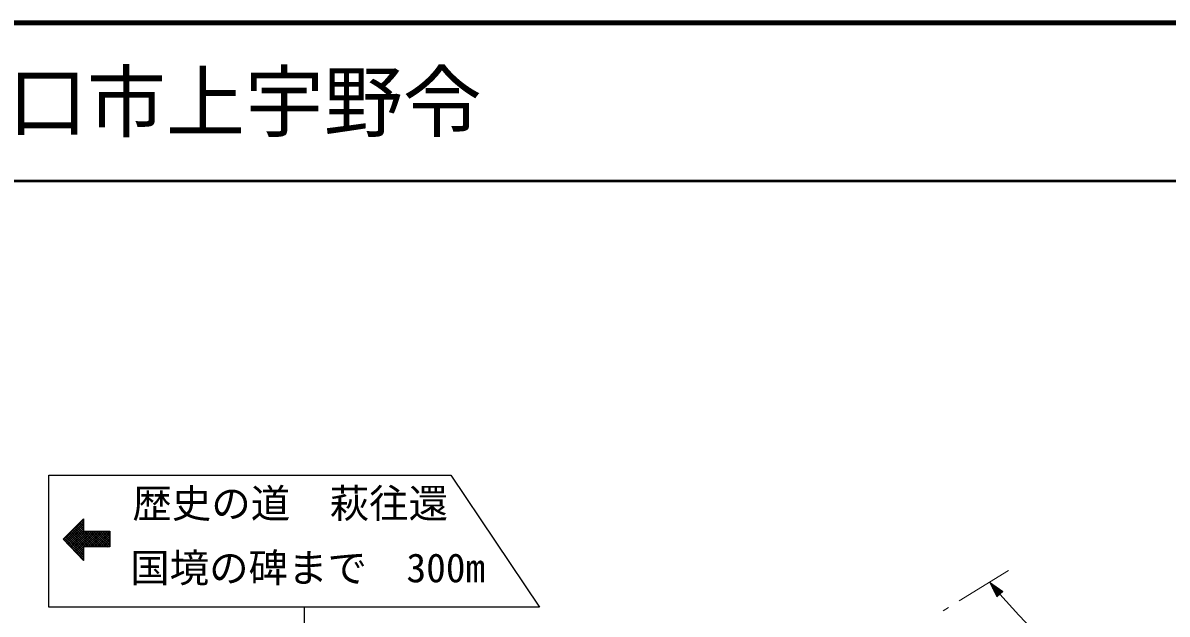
# Model space of a CAD drawing. Units: millimetres, scale not verified. Extents: x 40000 to 680000, y 20000 to 380000.
# Drawn here: x 410962 to 483438, y 342544 to 380000 of the extents above; entities that cross this region are included whole.
import ezdxf
from ezdxf.enums import TextEntityAlignment as Align

# ---------------------------------------------------------------- set-up
doc = ezdxf.new("R2010")
doc.units = ezdxf.units.MM
doc.header["$LTSCALE"] = 1000
for name, color, linetype, lineweight in [('M-BGD-HTXT', 7, 'Continuous', 13), ('M-STR-HTXT', 7, 'Continuous', 13), ('M-STR-STRC', 7, 'Continuous', 25), ('M-TTL', 2, 'Continuous', 140), ('M-TTL-LINE', 7, 'Continuous', 50)]:
    doc.layers.add(name, color=color, linetype=linetype, lineweight=lineweight)
doc.layers.add('M-TTL-TXT', color=7, linetype='Continuous')
doc.styles.add('ＭＳ ゴシック', font='')
doc.styles.get('ＭＳ ゴシック').set_extended_font_data('MS Gothic')

msp = doc.modelspace()

# ---------------------------------------------------------------- linework, layer by layer
at = {"layer": 'M-BGD-HTXT'}
for p, q in [((470267, 343383), (473401, 345309)), ((469245, 342754), (469586, 342964))]:
    msp.add_line(p, q, dxfattribs=at)
at = {"layer": 'M-STR-HTXT'}
for p, q in [((472194, 344567), (472657, 343646)), ((472194, 344567), (473036, 343973)), ((472194, 344567), (472847, 343810)), ((472809, 343777), (472287, 344383)), ((472885, 343842), (472363, 344448)), ((472531, 344329), (472923, 343875)), ((472379, 344199), (472771, 343744)), ((472733, 343712), (472472, 344015)), ((472565, 343831), (472695, 343679)), ((472657, 343646), (473036, 343973)), ((472960, 343907), (472699, 344211)), ((472868, 344092), (472998, 343940))]:
    msp.add_line(p, q, dxfattribs=at)
msp.add_arc((531752, 395848), 78592, 221.45823, 301.60272, dxfattribs=at)
at = {"layer": 'M-STR-STRC'}
for p, q in [((413546, 347270), (414794, 348518)), ((413614, 347197), (414794, 348376)), ((413682, 347123), (414794, 348235)), ((413751, 347050), (414794, 348094)), ((413819, 346977), (414794, 347952)), ((414149, 347932), (415284, 346798)), ((414220, 348003), (415425, 346798)), ((414290, 348074), (415567, 346798)), ((414361, 348145), (415708, 346798)), ((414431, 348216), (414794, 347853)), ((414502, 348287), (414794, 347995)), ((414572, 348357), (414794, 348136)), ((414643, 348428), (414794, 348277)), ((414713, 348499), (414794, 348419)), ((414784, 348570), (414794, 348560)), ((413585, 347365), (414794, 346156)), ((413644, 347165), (414794, 346015)), ((413656, 347436), (414794, 346298)), ((413726, 347507), (414794, 346439)), ((413797, 347578), (414794, 346580)), ((413867, 347648), (414794, 346722)), ((413887, 346904), (414794, 347811)), ((413938, 347719), (414859, 346798)), ((413956, 346831), (414924, 347799)), ((414008, 347790), (415001, 346798)), ((414024, 346758), (415065, 347799)), ((414079, 347861), (415142, 346798)), ((414092, 346685), (415206, 347799)), ((414161, 346612), (415348, 347799)), ((414229, 346539), (415489, 347799)), ((414297, 346466), (415631, 347799)), ((414366, 346393), (415772, 347799)), ((414848, 347799), (415849, 346798)), ((414912, 346798), (415913, 347799)), ((414990, 347799), (415991, 346798)), ((415054, 346798), (416055, 347799)), ((415131, 347799), (416132, 346798)), ((415195, 346798), (416196, 347799)), ((415272, 347799), (416274, 346798)), ((415336, 346798), (416338, 347799)), ((415414, 347799), (416415, 346798)), ((415478, 346798), (416467, 347787)), ((415555, 347799), (416467, 346887)), ((415619, 346798), (416467, 347645)), ((415697, 347799), (416467, 347029)), ((415761, 346798), (416467, 347504)), ((415838, 347799), (416467, 347170)), ((415902, 346798), (416467, 347362)), ((415979, 347799), (416467, 347312)), ((416044, 346798), (416467, 347221)), ((416121, 347799), (416467, 347453)), ((416262, 347799), (416467, 347594)), ((416404, 347799), (416467, 347736)), ((414434, 346319), (414794, 346679)), ((414502, 346246), (414794, 346538)), ((416185, 346798), (416467, 347080)), ((416326, 346798), (416467, 346938)), ((414571, 346173), (414794, 346396)), ((414639, 346100), (414794, 346255)), ((414707, 346027), (414794, 346114)), ((414776, 345954), (414794, 345972)), ((428787, 342984), (428787, 341258))]:
    msp.add_line(p, q, dxfattribs=at)
for points in [[(438078, 351337), (443681, 342984), (412599, 342984), (412599, 351337)], [(414794, 346798), (414794, 345935), (413519, 347298), (414794, 348580), (414794, 347799), (416467, 347799), (416467, 346798)]]:
    msp.add_lwpolyline(points, close=True, dxfattribs=at)
at = {"layer": 'M-TTL'}
msp.add_line((680000, 380000), (40000, 380000), dxfattribs=at)
at = {"layer": 'M-TTL-LINE'}
msp.add_line((40000, 370000), (680000, 370000), dxfattribs=at)

# ---------------------------------------------------------------- texts
at = {"layer": 'M-STR-STRC', "style": 'ＭＳ ゴシック'}
for s, p in [('歴史の道\u3000萩往還', (427896, 348093)), ('国境の碑まで\u3000300m', (429002, 344011))]:
    msp.add_text(s, height=1833, dxfattribs=at).set_placement(p, align=Align.BOTTOM_CENTER)
at = {"layer": 'M-TTL-TXT', "style": 'ＭＳ ゴシック'}
msp.add_text('山口市上宇野令', height=3666, dxfattribs=at).set_placement((405024, 375000), align=Align.MIDDLE_LEFT)

doc.saveas('drawing.dxf')
